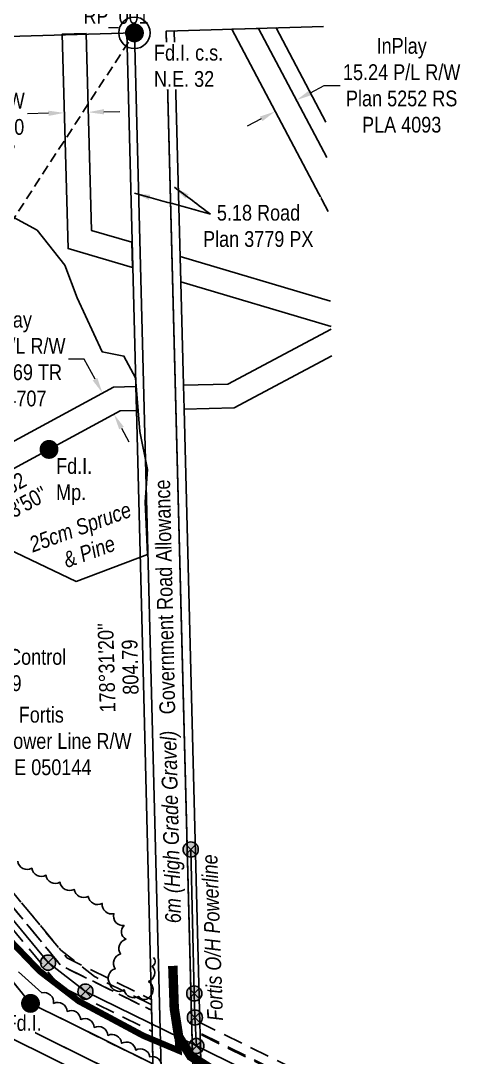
# Model space of a CAD drawing. Extents: x 618784 to 626680, y 5923025 to 5928252.
# Drawn here: x 623990 to 624269, y 5923766 to 5924424 of the extents above; entities that cross this region are included whole.
import ezdxf
from ezdxf.enums import TextEntityAlignment as Align

# ---------------------------------------------------------------- set-up
doc = ezdxf.new("R2010")
doc.units = 0
doc.header["$LTSCALE"] = 5
doc.header["$PDSIZE"] = 0.5
for name, pattern in [('0', [1, 1, 0]), ('foc-ACCESSROAD', [3.75, 2.5, -1.25]), ('foc-FLOWLINE', [3.75, 2.5, -1.25]), ('foc-TIELINE', [1.875, 1.25, -0.625]), ('POWERLINE5', [7.8, 2.4, -0.6, 0.6, -0.6, 0.6, -0.6, 2.4])]:
    doc.linetypes.add(name, pattern=pattern)
doc.layers.get('Defpoints').update_dxf_attribs({"color": 9})
for name, color, linetype in [('35', 37, 'Continuous'), ('AS-POWER', 104, 'foc-POWER'), ('AS-POWER-EXISTING', 72, 'POWERLINE5'), ('AS-ROADS', 254, 'Continuous'), ('C-AR', 13, 'foc-ACCESSROAD'), ('C-RW', 13, 'Continuous'), ('F-EZE', 190, 'foc-FLOWLINE'), ('F-RW', 190, 'Continuous'), ('L-BD', 7, 'Continuous'), ('L-MON', 1, 'Continuous'), ('L-ROAD-T', 7, 'Continuous'), ('L-SEC', 7, 'Continuous'), ('L-TIE', 7, 'foc-TIELINE'), ('L-TITLEDB', 4, 'Continuous'), ('L-TITLEDB-T', 4, 'Continuous'), ('T-BUSH', 110, '0'), ('T-BUSH-T', 110, 'Continuous'), ('WETLAND', 143, 'Continuous')]:
    doc.layers.add(name, color=color, linetype=linetype)
for name, color, linetype, lineweight in [('C-RW-T', 13, 'Continuous', 9), ('F-EZE-T', 190, 'Continuous', 9), ('F-RW-T', 190, 'Continuous', 9), ('T-TEXT', 48, 'Continuous', 18)]:
    doc.layers.add(name, color=color, linetype=linetype, lineweight=lineweight)
doc.styles.add('175L', font='ARIALN.TTF', dxfattribs={"height": 20})
doc.styles.add('80', font='ARIALN.TTF', dxfattribs={"height": 10})
doc.styles.add('80CG', font='ARIALN.TTF', dxfattribs={"height": 10})
doc.styles.add('80L', font='ARIALN.TTF', dxfattribs={"height": 10})
doc.styles.add('80LS', font='ARIALNI.TTF', dxfattribs={"height": 10})
doc.styles.add('foc-LtypeFont', font='ARIALN.TTF', dxfattribs={"height": 7.35})
doc.linetypes.add('foc-POWER', pattern='A,6,-1,["P",foc-LtypeFont,S=0.2,R=0,X=-0.625,Y=-0.75],-1.24,4', length=12.24)
doc.dimstyles.new('Compass 5 000', dxfattribs={"dimscale": 5, "dimtxt": 9, "dimasz": 2, "dimexe": 0.2, "dimexo": 0.0625, "dimgap": 0.5, "dimtad": 0, "dimtih": 1, "dimtoh": 1, "dimzin": 0, "dimdsep": 46, "dimtxsty": '80CG', "dimcen": 0.1, "dimse1": 1, "dimse2": 1, "dimclrd": 256, "dimclrt": 256, "dimaunit": 1, "dimadec": 4, "dimazin": 0, "dimtfac": 0.06, "dimtofl": 0, "dimtmove": 0, "dimatfit": 1, "dimfxl": 0.2, "dimtolj": 1, "dimtzin": 0, "dimlwd": -1, "dimarcsym": 0})

# ---------------------------------------------------------------- blocks, each defined once
blk = doc.blocks.new('fdia')
at = {"color": 255, "const_width": 1}
blk.add_lwpolyline([(-0.5, 0, 1), (0.5, 0, 1)], format="xyb", close=True, dxfattribs=at)
blk = doc.blocks.new('Fdiaa')
blk.add_blockref('fdia', (0, 0))
blk = doc.blocks.new('fdib')
at = {"color": 1, "const_width": 1.6}
blk.add_lwpolyline([(-0.4, 0, 1), (0.4, 0, 1)], format="xyb", close=True, dxfattribs=at)
at = {"color": 1}
blk.add_circle((0, 0), 0.8, dxfattribs=at)
blk = doc.blocks.new('Fdibb')
blk.add_blockref('fdib', (0, 0))
blk = doc.blocks.new('fdicc')
for name in ['Fdibb', 'Fdiaa']:
    blk.add_blockref(name, (0, 0))
blk = doc.blocks.new('FDI')
blk.add_blockref('fdicc', (0, 0))
blk = doc.blocks.new('*D394')
at = {"layer": 'C-RW-T', "transparency": 16777216}
for p, q in [((624173.85, 5924377.9), (624182.69, 5924382.57)), ((624182.69, 5924382.57), (624192.69, 5924382.57)), ((624142.59, 5924361.36), (624133.75, 5924356.69))]:
    blk.add_line(p, q, dxfattribs=at)
for points in [[(624173.07, 5924379.37), (624174.63, 5924376.43), (624165.01, 5924373.22)], [(624141.81, 5924362.84), (624143.37, 5924359.89), (624151.43, 5924366.04)]]:
    blk.add_solid(points, dxfattribs=at)
at = {"layer": 'Defpoints', "color": 0, "transparency": 16777216}
for p in [(624155.85, 5924390.56), (624142.26, 5924383.37), (624165.01, 5924373.22)]:
    blk.add_point(p, dxfattribs=at)
at = {"layer": 'C-RW-T', "transparency": 16777216, "insert": (624231.78, 5924382.57), "char_height": 10, "attachment_point": 5, "style": '80CG'}
blk.add_mtext('\\A1;InPlay\\P15.24 P/L R/W\\PPlan 5252 RS\\PPLA 4093', dxfattribs=at)
blk = doc.blocks.new('*D395')
at = {"layer": 'Defpoints', "color": 0, "transparency": 16777216}
for p in [(623917.1, 5923952.69), (623948.21, 5923915.13), (623936.65, 5923905.55)]:
    blk.add_point(p, dxfattribs=at)
at = {"layer": 'F-EZE-T', "transparency": 16777216}
for p, q in [((623924.8, 5923959.07), (623933.89, 5923966.59)), ((623933.89, 5923966.59), (623943.89, 5923966.59)), ((623897.84, 5923936.74), (623890.14, 5923930.36))]:
    blk.add_line(p, q, dxfattribs=at)
for points in [[(623923.74, 5923960.35), (623925.87, 5923957.79), (623917.1, 5923952.69)], [(623896.78, 5923938.02), (623898.9, 5923935.46), (623905.54, 5923943.12)]]:
    blk.add_solid(points, dxfattribs=at)
at = {"layer": 'F-EZE-T', "transparency": 16777216, "insert": (624003.03, 5923966.59), "char_height": 10, "attachment_point": 5, "style": '80CG'}
blk.add_mtext('\\A1;Fortis\\P15.00 Power Line R/W\\PEZE 050144', dxfattribs=at)
blk = doc.blocks.new('*D397')
at = {"layer": 'Defpoints', "color": 0, "transparency": 16777216}
for p in [(624017.62, 5924365.14), (624017.79, 5924359.24), (624032.97, 5924359.66)]:
    blk.add_point(p, dxfattribs=at)
at = {"layer": 'F-RW-T', "transparency": 16777216}
for p, q in [((624007.63, 5924364.87), (623994.37, 5924364.5)), ((624042.8, 5924365.84), (624052.79, 5924366.12))]:
    blk.add_line(p, q, dxfattribs=at)
for points in [[(624007.58, 5924366.53), (624007.67, 5924363.2), (624017.62, 5924365.14)], [(624042.75, 5924367.51), (624042.84, 5924364.17), (624032.8, 5924365.56)]]:
    blk.add_solid(points, dxfattribs=at)
at = {"layer": 'F-RW-T', "transparency": 16777216, "insert": (623955.28, 5924364.5), "char_height": 10, "attachment_point": 5, "style": '80CG'}
blk.add_mtext('\\A1;Pembina \\P15.24 P/L R/W^JPlan 792 0370\\PPLA 780507', dxfattribs=at)
blk = doc.blocks.new('POWERPOLE')
h = blk.add_hatch(color=255)
edge = h.paths.add_edge_path()
edge.add_arc((0, 0), 0.96, 0, 360)
at = {"linetype": 'Continuous'}
for p, q in [((0.68, -0.68), (-0.68, 0.68)), ((-0.68, -0.68), (0.68, 0.68))]:
    blk.add_line(p, q, dxfattribs=at)
blk.add_circle((0, 0), 0.96, dxfattribs=at)
blk = doc.blocks.new('*D519')
at = {"layer": 'C-RW-T', "transparency": 16777216}
for p, q in [((624030.25, 5924208.88), (624020.25, 5924208.88)), ((624037.14, 5924196.15), (624030.25, 5924208.88)), ((624053.92, 5924165.17), (624058.68, 5924156.38))]:
    blk.add_line(p, q, dxfattribs=at)
at = {"layer": 'C-RW-T', "linetype": 'Continuous', "transparency": 16777216}
for points in [[(624038.61, 5924196.95), (624035.68, 5924195.36), (624041.91, 5924187.36)], [(624055.39, 5924165.96), (624052.46, 5924164.38), (624049.16, 5924173.96)]]:
    blk.add_solid(points, dxfattribs=at)
at = {"layer": 'Defpoints', "color": 0, "linetype": 'Continuous', "transparency": 16777216}
for p in [(624041.91, 5924187.36), (624026.1, 5924161.48)]:
    blk.add_point(p, dxfattribs=at)
at = {"layer": 'C-RW-T', "linetype": 'Continuous', "transparency": 16777216, "insert": (623981.17, 5924208.88), "char_height": 10, "attachment_point": 5, "style": '80CG', "bg_fill": 3, "box_fill_scale": 1.1, "bg_fill_color": 256, "bg_fill_true_color": 13158600, "bg_fill_transparency": 0}
blk.add_mtext('\\A1;InPlay\\P15.24 P/L R/W\\PPlan 2569 TR\\PPLA 4707', dxfattribs=at)
at = {"layer": 'Defpoints', "color": 0, "linetype": 'Continuous', "transparency": 16777216}
blk.add_point((624018.85, 5924174.87), dxfattribs=at)
blk = doc.blocks.new('*D538')
at = {"layer": 'Defpoints', "color": 0, "transparency": 16777216}
for p in [(623868.87, 5924010.02), (623864.24, 5924006.2), (623871.21, 5924007.19)]:
    blk.add_point(p, dxfattribs=at)
at = {"layer": 'F-EZE-T', "transparency": 16777216}
for p, q in [((623878.91, 5924013.56), (623886.62, 5924019.94)), ((623886.62, 5924019.94), (623896.62, 5924019.94)), ((623858.87, 5923996.99), (623851.17, 5923990.62))]:
    blk.add_line(p, q, dxfattribs=at)
for points in [[(623877.85, 5924014.85), (623879.98, 5924012.28), (623871.21, 5924007.19)], [(623857.81, 5923998.28), (623859.94, 5923995.71), (623866.58, 5924003.36)]]:
    blk.add_solid(points, dxfattribs=at)
at = {"layer": 'F-EZE-T', "transparency": 16777216, "insert": (623958.69, 5924019.94), "char_height": 10, "attachment_point": 5, "style": '80CG'}
blk.add_mtext('\\A1;Fortis\\P6.00 Vegetation Control\\PEZE 870469', dxfattribs=at)

msp = doc.modelspace()

# ---------------------------------------------------------------- linework, layer by layer
at = {"layer": '35', "color": 3}
msp.add_circle((624062.173, 5924415.918), 10, dxfattribs=at)
at = {"layer": 'AS-POWER', "flags": 128}
for points in [[(623811.07, 5924063.398), (623830.031, 5924040.641), (623890.402, 5923967.511), (623948.374, 5923897.414), (624007.347, 5923826.064), (624031.052, 5923807.657), (624101.48, 5923773.163), (624101.486, 5923773.159), (624100.548, 5923791.188), (624100.133, 5923806.5), (624097.891, 5923897.828)], [(624101.486, 5923773.159), (624186.398, 5923731.185), (624200.113, 5923724.421)]]:
    msp.add_lwpolyline(points, dxfattribs=at)
at = {"layer": 'AS-ROADS', "flags": 128}
for points, const_width in [([(624086.509, 5923823.961), (624090.19, 5923770.262), (624067.786, 5923779.668), (624026.856, 5923801.596), (624001.992, 5923820.638), (623979.974, 5923843.507), (623938.099, 5923893.155), (623877.068, 5923967.18), (623823.207, 5924033.063), (623807.33, 5924054.846), (623804.945, 5924068.97), (623812.481, 5924092.716), (623817.636, 5924105.287), (623824.394, 5924120.151)], 3.999), ([(624200.383, 5923713.962), (624183.489, 5923722.213), (624118.907, 5923753.352), (624097.952, 5923766.707), (624090.186, 5923779.163), (624087.43, 5923797.176), (624086.509, 5923823.961)], 5.998)]:
    msp.add_lwpolyline(points, dxfattribs=dict(at, const_width=const_width))
at = {"layer": 'C-AR', "flags": 128}
msp.add_lwpolyline([(623554.265, 5923955.798), (623550.486, 5924088.353), (623792.201, 5924095.243), (623816.827, 5924065.48), (624015.378, 5923824.356), (624073.081, 5923795.781), (624073.937, 5923761.691), (623996.197, 5923800.188), (623793.56, 5924046.275), (623778.343, 5924064.666), (623581.503, 5924059.055), (623584.422, 5923956.663)], close=True, dxfattribs=at)
msp.add_lwpolyline([(624199.891, 5923732.984), (624103.793, 5923780.572), (624104.659, 5923746.477), (624200.774, 5923698.88)], dxfattribs=at)
at = {"layer": 'C-RW', "flags": 128}
for points in [[(624185.141, 5924302.601), (624123.987, 5924418.211), (624140.952, 5924418.715), (624184.254, 5924336.842)], [(624184.254, 5924336.842), (624140.952, 5924418.715), (624152.09, 5924419.046), (624183.672, 5924359.338)], [(624187.515, 5924210.908), (624125.544, 5924177.966), (624093.711, 5924177.136), (624093.318, 5924192.363), (624121.525, 5924193.097), (624187.074, 5924227.931)], [(624074.372, 5923744.369), (623986.852, 5923787.739), (623796.634, 5924023.801), (623839.36, 5924142.815), (623829.936, 5924146.199), (623785.311, 5924021.894), (623980.435, 5923779.744), (624074.656, 5923733.053)]]:
    msp.add_lwpolyline(points, dxfattribs=at)
msp.add_lwpolyline([(624063.455, 5924176.344), (624053.002, 5924176.045), (623629.85, 5923946.906), (623622.596, 5923960.303), (624048.888, 5924191.142), (624062.769, 5924191.566), (624063.063, 5924191.573)], close=True, dxfattribs=at)
at = {"layer": 'F-EZE', "flags": 128}
for points in [[(624073.157, 5923792.76), (624073.417, 5923782.397), (624014.965, 5923810.98), (623815.873, 5924051.401), (623810.04, 5924058.445), (623805.97, 5924063.361), (623804.555, 5924065.07), (623811.08, 5924070.472), (623815.722, 5924074.289), (623816.114, 5924074.643), (623819.174, 5924070.947), (623829.12, 5924058.936), (624015.451, 5923833.924), (624036.75, 5923817.29), (624037.65, 5923816.762), (624072.991, 5923799.369), (624073.157, 5923792.76)], [(624073.081, 5923795.781), (624072.911, 5923802.558), (624019.191, 5923829.16), (623829.71, 5924059.271), (623824.418, 5924056.262), (624015.378, 5923824.356)]]:
    msp.add_lwpolyline(points, close=True, dxfattribs=at)
msp.add_lwpolyline([(624199.87, 5923733.807), (624103.773, 5923781.363), (624103.6, 5923788.147), (624199.694, 5923740.593)], dxfattribs=at)
at = {"layer": 'F-RW', "flags": 128}
msp.add_lwpolyline([(624060.417, 5924283.016), (624060.827, 5924267.019), (624020.009, 5924279.035), (624016.243, 5924415.013), (624031.468, 5924415.465), (624034.82, 5924290.556), (624060.417, 5924283.016)], close=True, dxfattribs=at)
at = {"layer": 'F-RW', "linetype": 'Continuous', "flags": 128}
msp.add_lwpolyline([(623311.722, 5924326.36), (623544.128, 5924265.276), (623729.807, 5924097.827), (623736.256, 5924092.011), (623756.356, 5924073.886), (623790.918, 5924030.994), (623986.852, 5923787.739), (624067.209, 5923747.919), (624074.372, 5923744.369), (624073.992, 5923759.487), (624073.934, 5923761.791), (624018.358, 5923789.237), (623996.197, 5923800.188), (623802.594, 5924040.402), (623767.367, 5924084.119), (623758.35, 5924092.25), (623757.902, 5924092.652), (623751.454, 5924098.468), (623689.36, 5924154.469), (623551.463, 5924278.85), (623313.555, 5924341.382)], dxfattribs=at)
at = {"layer": 'F-RW', "flags": 128}
msp.add_lwpolyline([(624187.029, 5924229.694), (624091.628, 5924257.939), (624091.159, 5924273.958), (624186.614, 5924245.697)], dxfattribs=at)
at = {"layer": 'L-SEC'}
for p, q in [((624103.005, 5923612.608), (624082.261, 5924416.971)), ((624082.262, 5924416.972), (624182.102, 5924419.944))]:
    msp.add_line(p, q, dxfattribs=at)
at = {"layer": 'L-SEC', "linetype": 'Continuous'}
for p, q in [((624062.174, 5924415.917), (623256.873, 5924392.729)), ((624082.913, 5923611.666), (624062.174, 5924415.917)), ((624103.019, 5923612.184), (624082.28, 5924416.435))]:
    msp.add_line(p, q, dxfattribs=at)
at = {"layer": 'L-TIE', "flags": 128}
msp.add_lwpolyline([(623860.633, 5924106.253), (624062.182, 5924415.898)], dxfattribs=at)
at = {"layer": 'L-TITLEDB', "flags": 128}
msp.add_lwpolyline([(624091.17, 5924273.538), (624091.641, 5924257.518), (624093.318, 5924192.363), (624093.711, 5924177.131), (624103.618, 5923787.467), (624103.79, 5923780.682), (624104.657, 5923746.565), (624105.101, 5923729.646), (624105.389, 5923718.386), (624108.127, 5923612.76), (624103.005, 5923612.607), (624082.262, 5924416.972), (624087.439, 5924417.125), (624091.17, 5924273.538)], close=True, dxfattribs=at)
msp.add_lwpolyline([(624057.327, 5924415.946), (624067.45, 5924020.041), (624077.707, 5923611.537)], dxfattribs=at)
at = {"layer": 'T-BUSH', "linetype": 'Continuous', "flags": 128}
for points in [[(623988.072, 5923890.376, 0.5205671), (623997.017, 5923885.913, 0.5205671), (624005.962, 5923881.45, 0.5205671), (624014.907, 5923876.987, 0.5205671), (624023.852, 5923872.524, 0.5205671), (624032.797, 5923868.061, 0.5205671), (624041.742, 5923863.598, 0.5205671), (624049.098, 5923857.09, 0.5205671), (624055.634, 5923849.526, 0.5205671), (624056.719, 5923840.951, 0.5205671), (624053.332, 5923831.546, 0.5205671), (624049.945, 5923822.14, 0.5205671), (624046.569, 5923812.74, 0.5205671), (624055.708, 5923808.689, 0.5205671), (624064.847, 5923804.637, 0.5205671), (624071.552, 5923804.085, 0.5205671), (624071.157, 5923814.04, 0.5205671), (624073.496, 5923823.749, 0.5205671), (624074.189, 5923829.371, 0.5205671)], [(624079.403, 5923759.834, 0.5205671), (624071.98, 5923766.261, 0.5205671), (624062.995, 5923770.592, 0.5205671), (624053.984, 5923774.904, 0.5205671), (624045.326, 5923779.901, 0.5205671), (624036.679, 5923784.917, 0.5205671), (624028.08, 5923790.015, 0.5205671), (624019.48, 5923795.113, 0.5205671), (624010.881, 5923800.21, 0.5205671), (624003.414, 5923806.854), (623988.508, 5923820.178, 0.5205671)]]:
    msp.add_lwpolyline(points, format="xyb", dxfattribs=at)
at = {"layer": 'WETLAND'}
msp.add_lwpolyline([(623972.971, 5924305.543), (624000.487, 5924290.726), (624017.95, 5924268.501), (624025.887, 5924247.864), (624041.762, 5924213.468), (624055.521, 5924210.822), (624062.929, 5924197.064), (624065.641, 5924163.091), (624070.404, 5924138.802), (624068.975, 5924118.324), (624070.404, 5924084.986), (624025.16, 5924067.841), (623972.296, 5924093.082)], dxfattribs=at)

# ---------------------------------------------------------------- block references
at = {"layer": '35', "color": 3, "xscale": 4.998295350000046, "yscale": 4.998295350000046, "zscale": 4.998295350000046}
msp.add_blockref('FDI', (624062.174, 5924415.917), dxfattribs=at)
at = {"layer": 'AS-POWER-EXISTING', "linetype": 'Continuous', "xscale": 5, "yscale": 5, "zscale": 5}
for p in [(624007.347, 5923826.064), (624031.052, 5923807.657), (624101.48, 5923773.163), (624101.486, 5923773.159)]:
    msp.add_blockref('POWERPOLE', p, dxfattribs=at)
at = {"layer": 'AS-POWER-EXISTING', "xscale": 5, "yscale": 5, "zscale": 5}
msp.add_blockref('POWERPOLE', (624101.48, 5923773.163), dxfattribs=at)
at = {"layer": 'L-MON', "linetype": 'Continuous', "xscale": 5, "yscale": 5, "zscale": 5}
msp.add_blockref('FDI', (624062.173, 5924415.918), dxfattribs=at)
at = {"layer": 'L-MON', "xscale": 5, "yscale": 5, "zscale": 5}
msp.add_blockref('FDI', (624062.182, 5924415.898), dxfattribs=at)

# ---------------------------------------------------------------- texts
at = {"layer": '35', "color": 3, "style": '80'}
msp.add_attdef('RP_001', (624029.813, 5924421.671), 'RP', height=10, dxfattribs=at)
at = {"layer": 'L-BD', "linetype": 'Continuous', "style": '80L'}
for s, p in [('233.62', (623976.764, 5924125.019)), ("61°33'50''", (623983.547, 5924112.493))]:
    msp.add_text(s, height=9.9966, rotation=28.4358, dxfattribs=at).set_placement(p, align=Align.MIDDLE)
at = {"layer": 'L-BD', "style": '80L'}
for s, height, p in [("178°31'20''", 9.99659, (624044.44, 5924013.128)), ('804.79', 9.9966, (624059.43, 5924013.515))]:
    msp.add_text(s, height=height, rotation=91.4771, dxfattribs=at).set_placement(p, align=Align.MIDDLE)
at = {"layer": 'L-ROAD-T', "style": '80L'}
msp.add_text('Government Road Allowance', height=9.99659, rotation=91.304394, dxfattribs=at).set_placement((624081.391, 5924058.033), align=Align.MIDDLE_CENTER)
at = {"layer": 'T-BUSH-T', "linetype": 'Continuous', "insert": (624026.015, 5924107.131), "char_height": 9.99659, "width": 67.28715, "attachment_point": 2, "rotation": 20, "style": '80LS'}
msp.add_mtext('25cm Spruce & Pine', dxfattribs=at)
at = {"layer": 'T-TEXT', "style": '80LS'}
msp.add_text('6m (High Grade Gravel)', height=9.99659, rotation=91.477234, dxfattribs=at).set_placement((624085.202, 5923912.089), align=Align.MIDDLE_CENTER)

# ---------------------------------------------------------------- dimensions: what is measured, and where the dimension line sits
at = {"layer": 'C-RW-T'}
dim = msp.add_linear_dim(base=(624165.012, 5924373.224), p1=(624142.259, 5924383.37), p2=(624155.845, 5924390.556), angle=27.873987, text='InPlay\\P15.24 P/L R/W\\PPlan 5252 RS\\PPLA 4093', dimstyle='Compass 5 000', dxfattribs=at)
dim.commit()
dim.dimension.update_dxf_attribs({"geometry": '*D394', "text_midpoint": (624231.778, 5924382.574), "dimtype": 161})
at = {"layer": 'F-EZE-T'}
dim = msp.add_aligned_dim(p1=(623864.24, 5924006.195), p2=(623868.867, 5924010.021), distance=-3.674, text='Fortis\\P6.00 Vegetation Control\\PEZE 870469', dimstyle='Compass 5 000', dxfattribs=at)
dim.commit()
dim.dimension.update_dxf_attribs({"geometry": '*D538', "text_midpoint": (623958.688, 5924019.935)})
dim = msp.add_linear_dim(base=(623917.1, 5923952.692), p1=(623936.648, 5923905.555), p2=(623948.208, 5923915.127), angle=39.628104, text='Fortis\\P15.00 Power Line R/W\\PEZE 050144', dimstyle='Compass 5 000', dxfattribs=at)
dim.commit()
dim.dimension.update_dxf_attribs({"geometry": '*D395', "text_midpoint": (624003.029, 5923966.594), "dimtype": 161})
at = {"layer": 'F-RW-T'}
dim = msp.add_linear_dim(base=(624017.625, 5924365.143), p1=(624032.966, 5924359.662), p2=(624017.788, 5924359.241), angle=181.586415, text='Pembina \\P15.24 P/L R/W^JPlan 792 0370\\PPLA 780507', dimstyle='Compass 5 000', dxfattribs=at)
dim.commit()
dim.dimension.update_dxf_attribs({"geometry": '*D397', "text_midpoint": (623955.282, 5924364.499), "dimtype": 161})

# ---------------------------------------------------------------- next in the draw order: texts
at = {"layer": 'AS-POWER', "insert": (624108.476, 5923788.64), "char_height": 9.99659, "attachment_point": 1, "rotation": 92.015225, "style": '175L', "bg_fill": 3, "box_fill_scale": 1.15, "bg_fill_color": 256, "bg_fill_true_color": 256, "bg_fill_transparency": 0}
msp.add_mtext_dynamic_manual_height_columns('\\pi0.30817;{\\fArial Narrow|b0|i1|c0|p34;Fortis O/H Powerline}', width=105.4169, gutter_width=99.932, heights=[0], dxfattribs=at)
at = {"layer": 'L-MON', "char_height": 9.9966, "attachment_point": 1, "style": '175L', "bg_fill": 3, "box_fill_scale": 1.15, "bg_fill_color": 256, "bg_fill_true_color": 256, "bg_fill_transparency": 0}
for s, width, insert in [('Fd.I. c.s.\\PN.E. 32', 43.03108, (624074.573, 5924408.341)), ('Fd.I.', 17.26715, (623980.372, 5923792.785))]:
    msp.add_mtext_dynamic_manual_height_columns(s, width=width, gutter_width=99.932, heights=[0], dxfattribs=dict(at, insert=insert))
at = {"layer": 'L-TITLEDB-T', "insert": (624105.258, 5924306.793), "char_height": 9.99659, "attachment_point": 1, "style": '80L', "bg_fill": 3, "box_fill_scale": 1.5, "bg_fill_color": 256, "bg_fill_transparency": 0}
msp.add_mtext_dynamic_manual_height_columns('\\pi9.24704;5.18 Road\\P\\pi0.47786;Plan 3779 PX', width=70.04539, gutter_width=49.966, heights=[0], dxfattribs=at)

# ---------------------------------------------------------------- next in the draw order: dimensions: what is measured, and where the dimension line sits
at = {"layer": 'C-RW-T', "color": 5, "linetype": 'Continuous'}
dim = msp.add_linear_dim(base=(624041.905, 5924187.361), p1=(624026.099, 5924161.477), p2=(624018.845, 5924174.874), angle=118.435757, text='InPlay\\P15.24 P/L R/W\\PPlan 2569 TR\\PPLA 4707', dimstyle='Compass 5 000', override={"dimtfill": 1}, dxfattribs=at)
dim.commit()
dim.dimension.update_dxf_attribs({"geometry": '*D519', "text_midpoint": (623981.168, 5924208.878), "dimtype": 161})

# ---------------------------------------------------------------- next in the draw order: block references
at = {"layer": 'AS-POWER-EXISTING', "linetype": 'Continuous', "xscale": 5, "yscale": 5, "zscale": 5}
for p in [(624097.891, 5923897.828), (624100.133, 5923806.5), (624100.548, 5923791.188)]:
    msp.add_blockref('POWERPOLE', p, dxfattribs=at)
at = {"layer": 'L-MON', "linetype": 'Continuous', "xscale": 5, "yscale": 5, "zscale": 5}
msp.add_blockref('FDI', (623996.197, 5923800.188), dxfattribs=at)

# ---------------------------------------------------------------- next in the draw order: texts
at = {"layer": 'L-MON', "insert": (624074.573, 5924408.341), "char_height": 9.9966, "attachment_point": 1, "style": '175L', "bg_fill": 3, "box_fill_scale": 1.15, "bg_fill_color": 256, "bg_fill_true_color": 256, "bg_fill_transparency": 0}
msp.add_mtext_dynamic_manual_height_columns('Fd.I. c.s.\\PN.E. 32', width=43.03108, gutter_width=99.932, heights=[0], dxfattribs=at)
at = {"layer": 'L-MON', "insert": (624012.432, 5924146.129), "char_height": 9.9966, "attachment_point": 1, "style": '175L', "bg_fill": 2}
msp.add_mtext_dynamic_manual_height_columns('Fd.I.\\PMp.', width=22.02904, gutter_width=99.932, heights=[0], dxfattribs=at)

# ---------------------------------------------------------------- next in the draw order: leaders
at = {"layer": 'L-TITLEDB-T', "path_type": 1}
for points in [[(624087.494, 5924318.004), (624110.416, 5924300.928)], [(624062.152, 5924314.161), (624110.416, 5924300.928)]]:
    msp.add_leader(points, dimstyle='Compass 5 000', override={"dimgap": 0.5, "dimtad": 0}, dxfattribs=at)

# ---------------------------------------------------------------- next in the draw order: block references
at = {"layer": 'L-MON', "linetype": 'Continuous', "xscale": 5, "yscale": 5, "zscale": 5}
msp.add_blockref('FDI', (624007.939, 5924151.643), dxfattribs=at)

doc.saveas('drawing.dxf')
